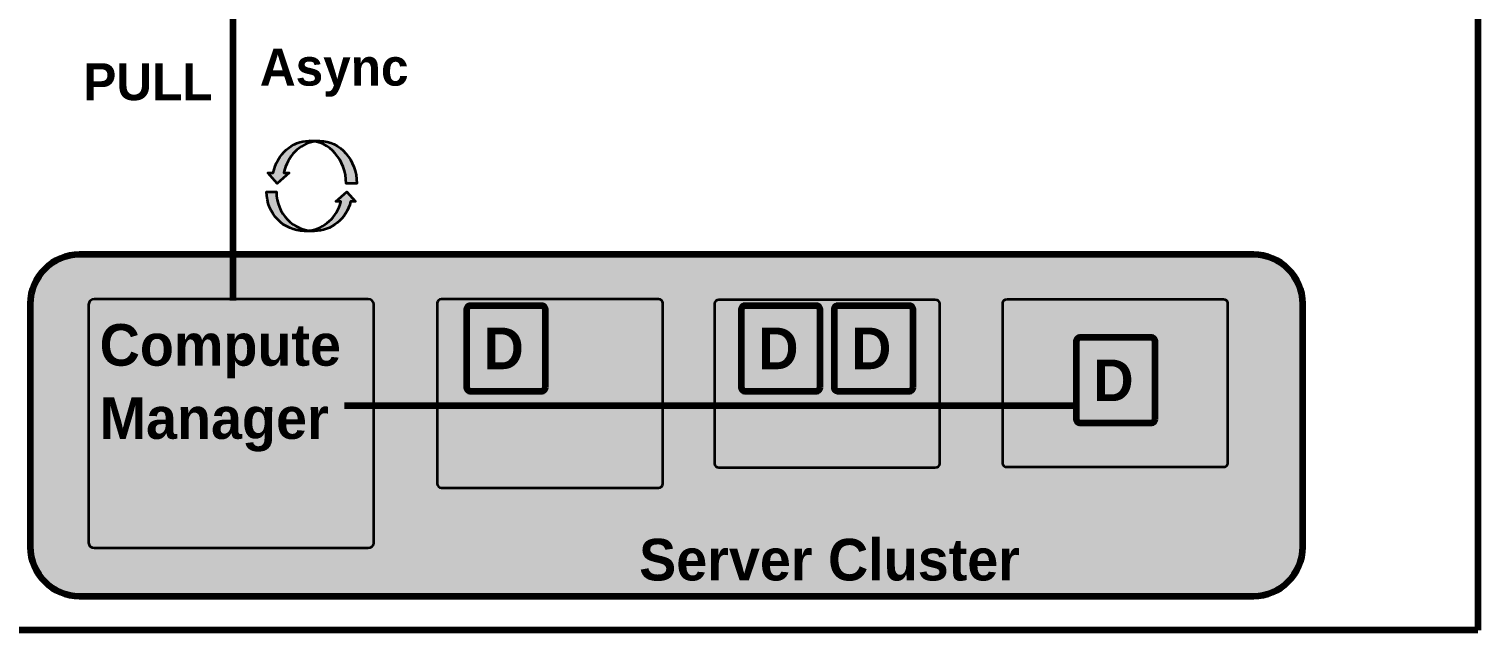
# Model space of a CAD drawing. Header units: inches. Extents: x -1.8 to 18.8, y -1.5 to 12.4.
# Drawn here: x 6.99 to 18.82, y -1.46 to 3.45 of the extents above; entities that cross this region are included whole.
import ezdxf

# ---------------------------------------------------------------- set-up
doc = ezdxf.new("R2010")
doc.units = ezdxf.units.IN
doc.header["$MEASUREMENT"] = 0
doc.layers.add('Layer 1\xa0Image', color=7, linetype='Continuous')

# ---------------------------------------------------------------- blocks, each defined once
blk = doc.blocks.new('block 21')
at = {"layer": 'Layer 1\xa0Image', "true_color": 0x4f80bc}
h = blk.add_hatch(color=163, dxfattribs=at)
h.dxf.hatch_style = 2
edge = h.paths.add_edge_path()
edge.add_spline(control_points=[(9.807, -0.745), (9.807, -0.769), (9.787, -0.787), (9.761, -0.787), (9.761, -0.787), (7.525, -0.787), (7.525, -0.787), (7.5, -0.787), (7.479, -0.769), (7.479, -0.745), (7.479, -0.745), (7.479, 1.203), (7.479, 1.203), (7.479, 1.226), (7.5, 1.245), (7.525, 1.245), (7.525, 1.245), (9.761, 1.245), (9.761, 1.245), (9.787, 1.245), (9.807, 1.226), (9.807, 1.203), (9.807, 1.203), (9.807, -0.745), (9.807, -0.745)], knot_values=[0, 0, 0, 0, 1, 1, 1, 2, 2, 2, 3, 3, 3, 4, 4, 4, 5, 5, 5, 6, 6, 6, 7, 7, 7, 8, 8, 8, 8], degree=3, periodic=1)
at = {"layer": 'Layer 1\xa0Image', "color": 157, "lineweight": 35, "true_color": 0x385d89}
blk.add_open_spline([(9.807, -0.745), (9.807, -0.769), (9.787, -0.787), (9.761, -0.787), (9.761, -0.787), (7.525, -0.787), (7.525, -0.787), (7.5, -0.787), (7.479, -0.769), (7.479, -0.745), (7.479, -0.745), (7.479, 1.203), (7.479, 1.203), (7.479, 1.226), (7.5, 1.245), (7.525, 1.245), (7.525, 1.245), (9.761, 1.245), (9.761, 1.245), (9.787, 1.245), (9.807, 1.226), (9.807, 1.203), (9.807, 1.203), (9.807, -0.745), (9.807, -0.745)], degree=3, knots=[0, 0, 0, 0, 1, 1, 1, 2, 2, 2, 3, 3, 3, 4, 4, 4, 5, 5, 5, 6, 6, 6, 7, 7, 7, 8, 8, 8, 8], dxfattribs=at)
at = {"layer": 'Layer 1\xa0Image', "color": 7, "true_color": 0xffffff, "char_height": 0.34, "attachment_point": 7}
for s, insert in [('\\fMyriad Pro|b1|i0|c0|p34;\\W1;Compute', (7.569, 0.599)), ('\\fMyriad Pro|b1|i0|c0|p34;\\W1;Manager', (7.569, -0.001))]:
    blk.add_mtext(s, dxfattribs=dict(at, insert=insert))
blk = doc.blocks.new('block 23')
at = {"layer": 'Layer 1\xa0Image', "color": 7, "lineweight": 106, "true_color": 0xffffff}
blk.add_open_spline([(11.208, 0.525), (11.208, 0.508), (11.196, 0.494), (11.182, 0.494), (11.182, 0.494), (10.59, 0.494), (10.59, 0.494), (10.575, 0.494), (10.563, 0.508), (10.563, 0.525), (10.563, 0.525), (10.563, 1.161), (10.563, 1.161), (10.563, 1.178), (10.575, 1.192), (10.59, 1.192), (10.59, 1.192), (11.182, 1.192), (11.182, 1.192), (11.196, 1.192), (11.208, 1.178), (11.208, 1.161), (11.208, 1.161), (11.208, 0.525), (11.208, 0.525)], degree=3, knots=[0, 0, 0, 0, 1, 1, 1, 2, 2, 2, 3, 3, 3, 4, 4, 4, 5, 5, 5, 6, 6, 6, 7, 7, 7, 8, 8, 8, 8], dxfattribs=at)
at = {"layer": 'Layer 1\xa0Image', "color": 7, "true_color": 0xffffff, "insert": (10.703, 0.673), "char_height": 0.34, "attachment_point": 7}
blk.add_mtext('\\fMyriad Pro|b1|i0|c0|p34;\\W1;D', dxfattribs=at)
blk = doc.blocks.new('block 22')
at = {"layer": 'Layer 1\xa0Image', "true_color": 0x4f80bc}
h = blk.add_hatch(color=163, dxfattribs=at)
h.dxf.hatch_style = 2
edge = h.paths.add_edge_path()
edge.add_spline(control_points=[(12.167, -0.263), (12.167, -0.281), (12.151, -0.295), (12.131, -0.295), (12.131, -0.295), (10.36, -0.295), (10.36, -0.295), (10.34, -0.295), (10.324, -0.281), (10.324, -0.263), (10.324, -0.263), (10.324, 1.213), (10.324, 1.213), (10.324, 1.231), (10.34, 1.245), (10.36, 1.245), (10.36, 1.245), (12.131, 1.245), (12.131, 1.245), (12.151, 1.245), (12.167, 1.231), (12.167, 1.213), (12.167, 1.213), (12.167, -0.263), (12.167, -0.263)], knot_values=[0, 0, 0, 0, 1, 1, 1, 2, 2, 2, 3, 3, 3, 4, 4, 4, 5, 5, 5, 6, 6, 6, 7, 7, 7, 8, 8, 8, 8], degree=3, periodic=1)
at = {"layer": 'Layer 1\xa0Image', "color": 157, "lineweight": 35, "true_color": 0x385d89}
blk.add_open_spline([(12.167, -0.263), (12.167, -0.281), (12.151, -0.295), (12.131, -0.295), (12.131, -0.295), (10.36, -0.295), (10.36, -0.295), (10.34, -0.295), (10.324, -0.281), (10.324, -0.263), (10.324, -0.263), (10.324, 1.213), (10.324, 1.213), (10.324, 1.231), (10.34, 1.245), (10.36, 1.245), (10.36, 1.245), (12.131, 1.245), (12.131, 1.245), (12.151, 1.245), (12.167, 1.231), (12.167, 1.213), (12.167, 1.213), (12.167, -0.263), (12.167, -0.263)], degree=3, knots=[0, 0, 0, 0, 1, 1, 1, 2, 2, 2, 3, 3, 3, 4, 4, 4, 5, 5, 5, 6, 6, 6, 7, 7, 7, 8, 8, 8, 8], dxfattribs=at)
at = {"layer": 'Layer 1\xa0Image'}
blk.add_blockref('block 23', (0, 0), dxfattribs=at)
blk = doc.blocks.new('block 25')
at = {"layer": 'Layer 1\xa0Image', "color": 7, "lineweight": 106, "true_color": 0xffffff}
blk.add_open_spline([(13.45, 0.525), (13.45, 0.508), (13.438, 0.494), (13.424, 0.494), (13.424, 0.494), (12.832, 0.494), (12.832, 0.494), (12.817, 0.494), (12.805, 0.508), (12.805, 0.525), (12.805, 0.525), (12.805, 1.161), (12.805, 1.161), (12.805, 1.178), (12.817, 1.192), (12.832, 1.192), (12.832, 1.192), (13.424, 1.192), (13.424, 1.192), (13.438, 1.192), (13.45, 1.178), (13.45, 1.161), (13.45, 1.161), (13.45, 0.525), (13.45, 0.525)], degree=3, knots=[0, 0, 0, 0, 1, 1, 1, 2, 2, 2, 3, 3, 3, 4, 4, 4, 5, 5, 5, 6, 6, 6, 7, 7, 7, 8, 8, 8, 8], dxfattribs=at)
at = {"layer": 'Layer 1\xa0Image', "color": 7, "true_color": 0xffffff, "insert": (12.945, 0.673), "char_height": 0.34, "attachment_point": 7}
blk.add_mtext('\\fMyriad Pro|b1|i0|c0|p34;\\W1;D', dxfattribs=at)
blk = doc.blocks.new('block 26')
at = {"layer": 'Layer 1\xa0Image', "color": 7, "lineweight": 106, "true_color": 0xffffff}
blk.add_open_spline([(14.208, 0.525), (14.208, 0.508), (14.196, 0.494), (14.182, 0.494), (14.182, 0.494), (13.59, 0.494), (13.59, 0.494), (13.575, 0.494), (13.563, 0.508), (13.563, 0.525), (13.563, 0.525), (13.563, 1.161), (13.563, 1.161), (13.563, 1.178), (13.575, 1.192), (13.59, 1.192), (13.59, 1.192), (14.182, 1.192), (14.182, 1.192), (14.196, 1.192), (14.208, 1.178), (14.208, 1.161), (14.208, 1.161), (14.208, 0.525), (14.208, 0.525)], degree=3, knots=[0, 0, 0, 0, 1, 1, 1, 2, 2, 2, 3, 3, 3, 4, 4, 4, 5, 5, 5, 6, 6, 6, 7, 7, 7, 8, 8, 8, 8], dxfattribs=at)
at = {"layer": 'Layer 1\xa0Image', "color": 7, "true_color": 0xffffff, "insert": (13.703, 0.673), "char_height": 0.34, "attachment_point": 7}
blk.add_mtext('\\fMyriad Pro|b1|i0|c0|p34;\\W1;D', dxfattribs=at)
blk = doc.blocks.new('block 24')
at = {"layer": 'Layer 1\xa0Image', "true_color": 0x4f80bc}
h = blk.add_hatch(color=163, dxfattribs=at)
h.dxf.hatch_style = 2
edge = h.paths.add_edge_path()
edge.add_spline(control_points=[(14.426, -0.101), (14.426, -0.117), (14.41, -0.13), (14.39, -0.13), (14.39, -0.13), (12.623, -0.13), (12.623, -0.13), (12.603, -0.13), (12.587, -0.117), (12.587, -0.101), (12.587, -0.101), (12.587, 1.211), (12.587, 1.211), (12.587, 1.226), (12.603, 1.239), (12.623, 1.239), (12.623, 1.239), (14.39, 1.239), (14.39, 1.239), (14.41, 1.239), (14.426, 1.226), (14.426, 1.211), (14.426, 1.211), (14.426, -0.101), (14.426, -0.101)], knot_values=[0, 0, 0, 0, 1, 1, 1, 2, 2, 2, 3, 3, 3, 4, 4, 4, 5, 5, 5, 6, 6, 6, 7, 7, 7, 8, 8, 8, 8], degree=3, periodic=1)
at = {"layer": 'Layer 1\xa0Image', "color": 157, "lineweight": 35, "true_color": 0x385d89}
blk.add_open_spline([(14.426, -0.101), (14.426, -0.117), (14.41, -0.13), (14.39, -0.13), (14.39, -0.13), (12.623, -0.13), (12.623, -0.13), (12.603, -0.13), (12.587, -0.117), (12.587, -0.101), (12.587, -0.101), (12.587, 1.211), (12.587, 1.211), (12.587, 1.226), (12.603, 1.239), (12.623, 1.239), (12.623, 1.239), (14.39, 1.239), (14.39, 1.239), (14.41, 1.239), (14.426, 1.226), (14.426, 1.211), (14.426, 1.211), (14.426, -0.101), (14.426, -0.101)], degree=3, knots=[0, 0, 0, 0, 1, 1, 1, 2, 2, 2, 3, 3, 3, 4, 4, 4, 5, 5, 5, 6, 6, 6, 7, 7, 7, 8, 8, 8, 8], dxfattribs=at)
at = {"layer": 'Layer 1\xa0Image'}
for name in ['block 25', 'block 26']:
    blk.add_blockref(name, (0, 0), dxfattribs=at)
blk = doc.blocks.new('block 28')
at = {"layer": 'Layer 1\xa0Image', "color": 114, "lineweight": 106, "true_color": 0x00af50}
blk.add_open_spline([(16.185, 0.265), (16.185, 0.248), (16.173, 0.234), (16.158, 0.234), (16.158, 0.234), (15.566, 0.234), (15.566, 0.234), (15.552, 0.234), (15.54, 0.248), (15.54, 0.265), (15.54, 0.265), (15.54, 0.9), (15.54, 0.9), (15.54, 0.917), (15.552, 0.931), (15.566, 0.931), (15.566, 0.931), (16.158, 0.931), (16.158, 0.931), (16.173, 0.931), (16.185, 0.917), (16.185, 0.9), (16.185, 0.9), (16.185, 0.265), (16.185, 0.265)], degree=3, knots=[0, 0, 0, 0, 1, 1, 1, 2, 2, 2, 3, 3, 3, 4, 4, 4, 5, 5, 5, 6, 6, 6, 7, 7, 7, 8, 8, 8, 8], dxfattribs=at)
at = {"layer": 'Layer 1\xa0Image', "color": 7, "true_color": 0xffffff, "insert": (15.68, 0.412), "char_height": 0.34, "attachment_point": 7}
blk.add_mtext('\\fMyriad Pro|b1|i0|c0|p34;\\W1;D', dxfattribs=at)
blk = doc.blocks.new('block 27')
at = {"layer": 'Layer 1\xa0Image', "true_color": 0x4f80bc}
h = blk.add_hatch(color=163, dxfattribs=at)
h.dxf.hatch_style = 2
edge = h.paths.add_edge_path()
edge.add_spline(control_points=[(16.778, -0.098), (16.778, -0.113), (16.761, -0.126), (16.742, -0.126), (16.742, -0.126), (14.975, -0.126), (14.975, -0.126), (14.955, -0.126), (14.939, -0.113), (14.939, -0.098), (14.939, -0.098), (14.939, 1.214), (14.939, 1.214), (14.939, 1.23), (14.955, 1.242), (14.975, 1.242), (14.975, 1.242), (16.742, 1.242), (16.742, 1.242), (16.761, 1.242), (16.778, 1.23), (16.778, 1.214), (16.778, 1.214), (16.778, -0.098), (16.778, -0.098)], knot_values=[0, 0, 0, 0, 1, 1, 1, 2, 2, 2, 3, 3, 3, 4, 4, 4, 5, 5, 5, 6, 6, 6, 7, 7, 7, 8, 8, 8, 8], degree=3, periodic=1)
at = {"layer": 'Layer 1\xa0Image', "color": 157, "lineweight": 35, "true_color": 0x385d89}
blk.add_open_spline([(16.778, -0.098), (16.778, -0.113), (16.761, -0.126), (16.742, -0.126), (16.742, -0.126), (14.975, -0.126), (14.975, -0.126), (14.955, -0.126), (14.939, -0.113), (14.939, -0.098), (14.939, -0.098), (14.939, 1.214), (14.939, 1.214), (14.939, 1.23), (14.955, 1.242), (14.975, 1.242), (14.975, 1.242), (16.742, 1.242), (16.742, 1.242), (16.761, 1.242), (16.778, 1.23), (16.778, 1.214), (16.778, 1.214), (16.778, -0.098), (16.778, -0.098)], degree=3, knots=[0, 0, 0, 0, 1, 1, 1, 2, 2, 2, 3, 3, 3, 4, 4, 4, 5, 5, 5, 6, 6, 6, 7, 7, 7, 8, 8, 8, 8], dxfattribs=at)
at = {"layer": 'Layer 1\xa0Image'}
blk.add_blockref('block 28', (0, 0), dxfattribs=at)
blk = doc.blocks.new('block 20')
at = {"layer": 'Layer 1\xa0Image', "true_color": 0xd8d8d8}
h = blk.add_hatch(color=254, dxfattribs=at)
h.dxf.hatch_style = 2
edge = h.paths.add_edge_path()
edge.add_spline(control_points=[(17.389, -0.778), (17.389, -1), (17.208, -1.181), (16.986, -1.181), (16.986, -1.181), (7.406, -1.181), (7.406, -1.181), (7.184, -1.181), (7.003, -1), (7.003, -0.778), (7.003, -0.778), (7.003, 1.207), (7.003, 1.207), (7.003, 1.429), (7.184, 1.61), (7.406, 1.61), (7.406, 1.61), (16.986, 1.61), (16.986, 1.61), (17.208, 1.61), (17.389, 1.429), (17.389, 1.207), (17.389, 1.207), (17.389, -0.778), (17.389, -0.778)], knot_values=[0, 0, 0, 0, 1, 1, 1, 2, 2, 2, 3, 3, 3, 4, 4, 4, 5, 5, 5, 6, 6, 6, 7, 7, 7, 8, 8, 8, 8], degree=3, periodic=1)
at = {"layer": 'Layer 1\xa0Image', "color": 114, "lineweight": 158, "true_color": 0x01af50}
blk.add_lwpolyline([(9.569, 0.376), (15.537, 0.376)], dxfattribs=at)
at = {"layer": 'Layer 1\xa0Image', "color": 114, "lineweight": 140, "true_color": 0x01b050}
blk.add_open_spline([(17.389, -0.778), (17.389, -1), (17.208, -1.181), (16.986, -1.181), (16.986, -1.181), (7.406, -1.181), (7.406, -1.181), (7.184, -1.181), (7.003, -1), (7.003, -0.778), (7.003, -0.778), (7.003, 1.207), (7.003, 1.207), (7.003, 1.429), (7.184, 1.61), (7.406, 1.61), (7.406, 1.61), (16.986, 1.61), (16.986, 1.61), (17.208, 1.61), (17.389, 1.429), (17.389, 1.207), (17.389, 1.207), (17.389, -0.778), (17.389, -0.778)], degree=3, knots=[0, 0, 0, 0, 1, 1, 1, 2, 2, 2, 3, 3, 3, 4, 4, 4, 5, 5, 5, 6, 6, 6, 7, 7, 7, 8, 8, 8, 8], dxfattribs=at)
at = {"layer": 'Layer 1\xa0Image'}
for name in ['block 21', 'block 22', 'block 24', 'block 27']:
    blk.add_blockref(name, (0, 0), dxfattribs=at)
at = {"layer": 'Layer 1\xa0Image', "color": 7, "true_color": 0xffffff, "insert": (11.972, -1.058), "char_height": 0.34, "attachment_point": 7}
blk.add_mtext('\\fMyriad Pro|b1|i0|c0|p34;\\W1;Server Cluster', dxfattribs=at)
blk = doc.blocks.new('block 29')
at = {"layer": 'Layer 1\xa0Image', "true_color": 0x4f81bd}
h = blk.add_hatch(color=163, dxfattribs=at)
edge = h.paths.add_edge_path()
edge.add_spline(control_points=[(9.019, 2.191), (9.019, 2.191), (8.941, 2.278), (8.941, 2.278), (8.941, 2.278), (8.985, 2.278), (8.985, 2.278), (8.985, 2.278), (8.985, 2.278), (8.985, 2.278), (9.023, 2.449), (9.168, 2.56), (9.321, 2.534), (9.321, 2.534), (9.321, 2.534), (9.321, 2.534), (9.201, 2.514), (9.102, 2.413), (9.072, 2.278), (9.072, 2.278), (9.072, 2.278), (9.072, 2.278), (9.072, 2.278), (9.115, 2.278), (9.115, 2.278), (9.115, 2.278), (9.019, 2.191), (9.019, 2.191), (9.019, 2.191), (9.019, 2.191), (9.019, 2.191)], knot_values=[0, 0, 0, 0, 1, 1, 1, 2, 2, 2, 3, 3, 3, 4, 4, 4, 5, 5, 5, 6, 6, 6, 7, 7, 7, 8, 8, 8, 9, 9, 9, 10, 10, 10, 10], degree=3, periodic=1)
at = {"layer": 'Layer 1\xa0Image', "true_color": 0x406898}
h = blk.add_hatch(color=165, dxfattribs=at)
edge = h.paths.add_edge_path()
edge.add_spline(control_points=[(9.365, 2.538), (9.532, 2.538), (9.668, 2.383), (9.668, 2.191), (9.668, 2.191), (9.668, 2.191), (9.668, 2.191), (9.668, 2.191), (9.668, 2.191), (9.668, 2.191), (9.668, 2.191), (9.581, 2.191), (9.581, 2.191), (9.581, 2.191), (9.581, 2.191), (9.581, 2.191), (9.581, 2.383), (9.445, 2.538), (9.278, 2.538), (9.278, 2.538), (9.365, 2.538), (9.365, 2.538)], knot_values=[0, 0, 0, 0, 1, 1, 1, 2, 2, 2, 3, 3, 3, 4, 4, 4, 5, 5, 5, 6, 6, 6, 7, 7, 7, 7], degree=3, periodic=1)
h = blk.add_hatch(color=165, dxfattribs=at)
edge = h.paths.add_edge_path()
edge.add_spline(control_points=[(9.24, 1.802), (9.07, 1.802), (8.932, 1.945), (8.932, 2.122), (8.932, 2.122), (8.932, 2.122), (8.932, 2.122), (8.932, 2.122), (8.932, 2.122), (8.932, 2.122), (8.932, 2.122), (9.012, 2.122), (9.012, 2.122), (9.012, 2.122), (9.012, 2.122), (9.012, 2.122), (9.012, 1.945), (9.15, 1.802), (9.32, 1.802), (9.32, 1.802), (9.24, 1.802), (9.24, 1.802)], knot_values=[0, 0, 0, 0, 1, 1, 1, 2, 2, 2, 3, 3, 3, 4, 4, 4, 5, 5, 5, 6, 6, 6, 7, 7, 7, 7], degree=3, periodic=1)
at = {"layer": 'Layer 1\xa0Image', "true_color": 0x4f81bd}
h = blk.add_hatch(color=163, dxfattribs=at)
edge = h.paths.add_edge_path()
edge.add_spline(control_points=[(9.588, 2.122), (9.588, 2.122), (9.658, 2.042), (9.658, 2.042), (9.658, 2.042), (9.618, 2.042), (9.618, 2.042), (9.618, 2.042), (9.618, 2.042), (9.618, 2.042), (9.579, 1.886), (9.434, 1.784), (9.28, 1.805), (9.28, 1.805), (9.28, 1.805), (9.28, 1.805), (9.404, 1.822), (9.507, 1.916), (9.538, 2.042), (9.538, 2.042), (9.538, 2.042), (9.538, 2.042), (9.538, 2.042), (9.498, 2.042), (9.498, 2.042), (9.498, 2.042), (9.588, 2.122), (9.588, 2.122), (9.588, 2.122), (9.588, 2.122), (9.588, 2.122)], knot_values=[0, 0, 0, 0, 1, 1, 1, 2, 2, 2, 3, 3, 3, 4, 4, 4, 5, 5, 5, 6, 6, 6, 7, 7, 7, 8, 8, 8, 9, 9, 9, 10, 10, 10, 10], degree=3, periodic=1)
at = {"layer": 'Layer 1\xa0Image', "lineweight": 0}
for points, knots in [([(9.019, 2.191), (9.019, 2.191), (8.941, 2.278), (8.941, 2.278), (8.941, 2.278), (8.985, 2.278), (8.985, 2.278), (8.985, 2.278), (8.985, 2.278), (8.985, 2.278), (9.023, 2.449), (9.168, 2.56), (9.321, 2.534), (9.321, 2.534), (9.321, 2.534), (9.321, 2.534), (9.201, 2.514), (9.102, 2.413), (9.072, 2.278), (9.072, 2.278), (9.072, 2.278), (9.072, 2.278), (9.072, 2.278), (9.115, 2.278), (9.115, 2.278), (9.115, 2.278), (9.019, 2.191), (9.019, 2.191), (9.019, 2.191), (9.019, 2.191), (9.019, 2.191)], [0, 0, 0, 0, 1, 1, 1, 2, 2, 2, 3, 3, 3, 4, 4, 4, 5, 5, 5, 6, 6, 6, 7, 7, 7, 8, 8, 8, 9, 9, 9, 10, 10, 10, 10]), ([(9.365, 2.538), (9.532, 2.538), (9.668, 2.383), (9.668, 2.191), (9.668, 2.191), (9.668, 2.191), (9.668, 2.191), (9.668, 2.191), (9.668, 2.191), (9.668, 2.191), (9.668, 2.191), (9.581, 2.191), (9.581, 2.191), (9.581, 2.191), (9.581, 2.191), (9.581, 2.191), (9.581, 2.383), (9.445, 2.538), (9.278, 2.538), (9.278, 2.538), (9.365, 2.538), (9.365, 2.538)], [0, 0, 0, 0, 1, 1, 1, 2, 2, 2, 3, 3, 3, 4, 4, 4, 5, 5, 5, 6, 6, 6, 7, 7, 7, 7]), ([(9.24, 1.802), (9.07, 1.802), (8.932, 1.945), (8.932, 2.122), (8.932, 2.122), (8.932, 2.122), (8.932, 2.122), (8.932, 2.122), (8.932, 2.122), (8.932, 2.122), (8.932, 2.122), (9.012, 2.122), (9.012, 2.122), (9.012, 2.122), (9.012, 2.122), (9.012, 2.122), (9.012, 1.945), (9.15, 1.802), (9.32, 1.802), (9.32, 1.802), (9.24, 1.802), (9.24, 1.802)], [0, 0, 0, 0, 1, 1, 1, 2, 2, 2, 3, 3, 3, 4, 4, 4, 5, 5, 5, 6, 6, 6, 7, 7, 7, 7]), ([(9.588, 2.122), (9.588, 2.122), (9.658, 2.042), (9.658, 2.042), (9.658, 2.042), (9.618, 2.042), (9.618, 2.042), (9.618, 2.042), (9.618, 2.042), (9.618, 2.042), (9.579, 1.886), (9.434, 1.784), (9.28, 1.805), (9.28, 1.805), (9.28, 1.805), (9.28, 1.805), (9.404, 1.822), (9.507, 1.916), (9.538, 2.042), (9.538, 2.042), (9.538, 2.042), (9.538, 2.042), (9.538, 2.042), (9.498, 2.042), (9.498, 2.042), (9.498, 2.042), (9.588, 2.122), (9.588, 2.122), (9.588, 2.122), (9.588, 2.122), (9.588, 2.122)], [0, 0, 0, 0, 1, 1, 1, 2, 2, 2, 3, 3, 3, 4, 4, 4, 5, 5, 5, 6, 6, 6, 7, 7, 7, 8, 8, 8, 9, 9, 9, 10, 10, 10, 10])]:
    blk.add_open_spline(points, degree=3, knots=knots, dxfattribs=at)
at = {"layer": 'Layer 1\xa0Image', "color": 157, "lineweight": 35, "true_color": 0x385d8a}
for points in [[(9.321, 2.534), (9.201, 2.514), (9.102, 2.413), (9.072, 2.278), (9.072, 2.278), (9.072, 2.278), (9.072, 2.278), (9.072, 2.278), (9.115, 2.278), (9.115, 2.278), (9.115, 2.278), (9.019, 2.191), (9.019, 2.191), (9.019, 2.191), (8.941, 2.278), (8.941, 2.278), (8.941, 2.278), (8.985, 2.278), (8.985, 2.278), (8.985, 2.278), (8.985, 2.278), (8.985, 2.278), (9.019, 2.431), (9.14, 2.538), (9.278, 2.538), (9.278, 2.538), (9.278, 2.538), (9.278, 2.538), (9.278, 2.538), (9.365, 2.538), (9.365, 2.538), (9.365, 2.538), (9.365, 2.538), (9.365, 2.538), (9.532, 2.538), (9.668, 2.383), (9.668, 2.191), (9.668, 2.191), (9.668, 2.191), (9.668, 2.191), (9.668, 2.191), (9.668, 2.191), (9.668, 2.191), (9.668, 2.191), (9.581, 2.191), (9.581, 2.191), (9.581, 2.191), (9.581, 2.191), (9.581, 2.191), (9.581, 2.383), (9.445, 2.538), (9.278, 2.538)], [(9.28, 1.805), (9.404, 1.822), (9.507, 1.916), (9.538, 2.042), (9.538, 2.042), (9.538, 2.042), (9.538, 2.042), (9.538, 2.042), (9.498, 2.042), (9.498, 2.042), (9.498, 2.042), (9.588, 2.122), (9.588, 2.122), (9.588, 2.122), (9.658, 2.042), (9.658, 2.042), (9.658, 2.042), (9.618, 2.042), (9.618, 2.042), (9.618, 2.042), (9.618, 2.042), (9.618, 2.042), (9.583, 1.901), (9.46, 1.802), (9.32, 1.802), (9.32, 1.802), (9.32, 1.802), (9.32, 1.802), (9.32, 1.802), (9.24, 1.802), (9.24, 1.802), (9.24, 1.802), (9.24, 1.802), (9.24, 1.802), (9.07, 1.802), (8.932, 1.945), (8.932, 2.122), (8.932, 2.122), (8.932, 2.122), (8.932, 2.122), (8.932, 2.122), (8.932, 2.122), (8.932, 2.122), (8.932, 2.122), (9.012, 2.122), (9.012, 2.122), (9.012, 2.122), (9.012, 2.122), (9.012, 2.122), (9.012, 1.945), (9.15, 1.802), (9.32, 1.802)]]:
    blk.add_open_spline(points, degree=3, knots=[0, 0, 0, 0, 1, 1, 1, 2, 2, 2, 3, 3, 3, 4, 4, 4, 5, 5, 5, 6, 6, 6, 7, 7, 7, 8, 8, 8, 9, 9, 9, 10, 10, 10, 11, 11, 11, 12, 12, 12, 13, 13, 13, 14, 14, 14, 15, 15, 15, 16, 16, 16, 17, 17, 17, 17], dxfattribs=at)

msp = doc.modelspace()

# ---------------------------------------------------------------- linework, layer by layer
at = {"layer": 'Layer 1\xa0Image', "color": 157, "lineweight": 211, "true_color": 0x385d89}
msp.add_lwpolyline([(18.819, -1.458), (-1.821, -1.458), (-1.821, 12.396), (18.819, 12.396), (18.819, -1.458)], dxfattribs=at)
at = {"layer": 'Layer 1\xa0Image', "color": 114, "lineweight": 158, "true_color": 0x01b050}
msp.add_lwpolyline([(8.656, 4.183), (8.656, 1.235)], dxfattribs=at)

# ---------------------------------------------------------------- block references
at = {"layer": 'Layer 1\xa0Image'}
for name in ['block 29', 'block 20']:
    msp.add_blockref(name, (0, 0), dxfattribs=at)

# ---------------------------------------------------------------- texts
at = {"layer": 'Layer 1\xa0Image', "color": 45, "true_color": 0x948a55, "char_height": 0.30222, "attachment_point": 7}
for s, insert in [('\\fMyriad Pro|b1|i0|c0|p34;\\W1;Async', (8.877, 2.899)), ('\\fMyriad Pro|b1|i0|c0|p34;\\W1;PULL', (7.436, 2.867))]:
    msp.add_mtext(s, dxfattribs=dict(at, insert=insert))

doc.saveas('drawing.dxf')
